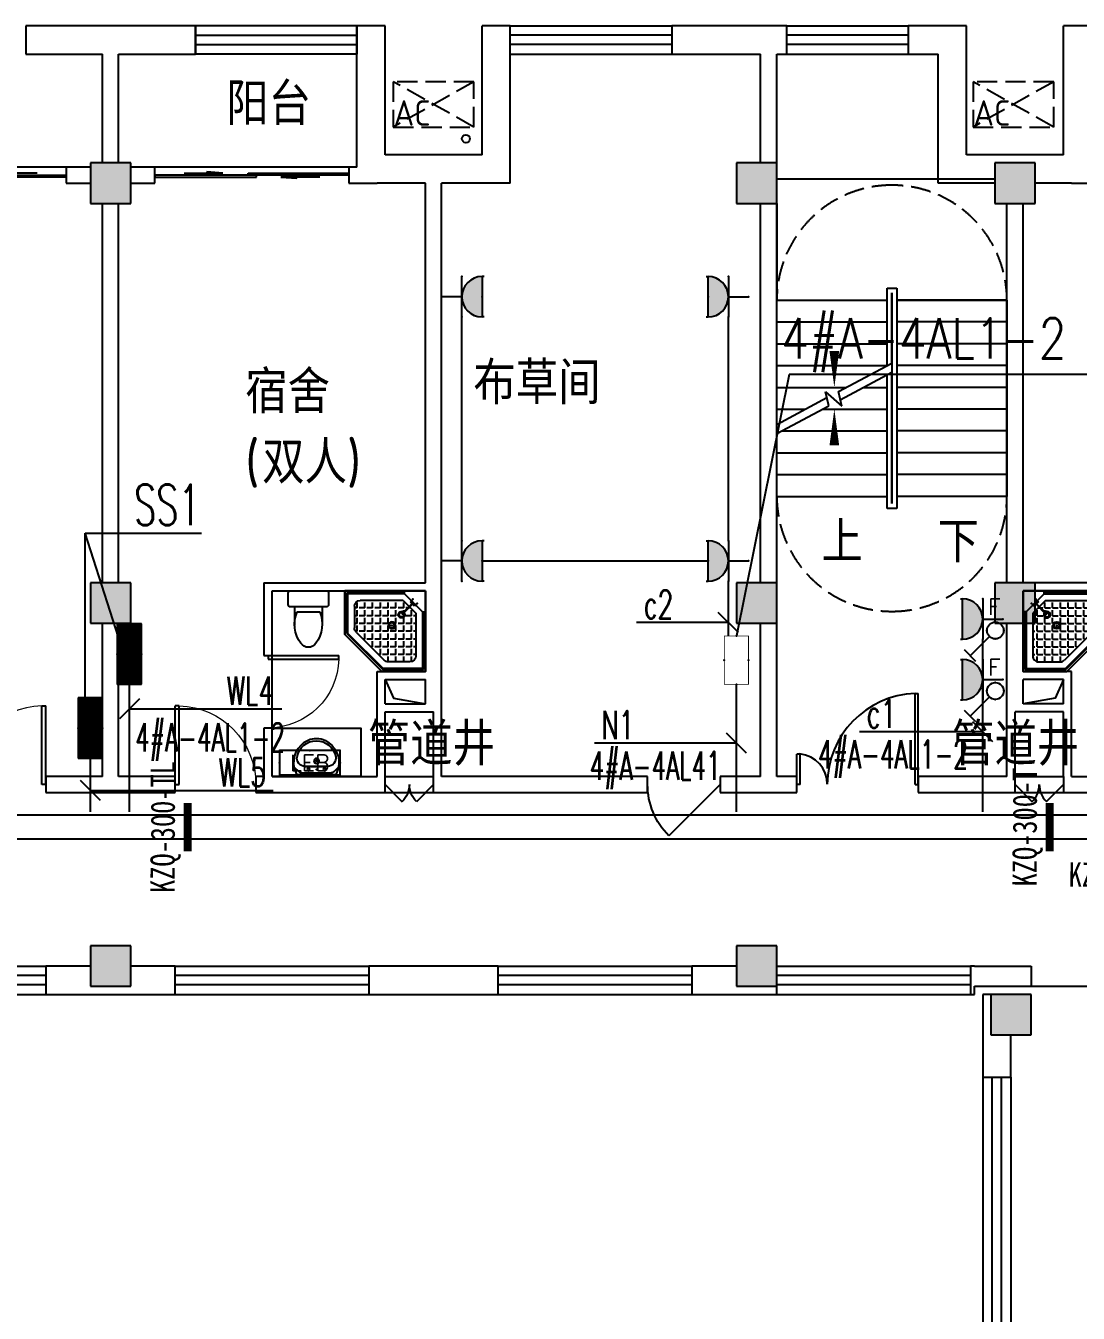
# Model space of a CAD drawing. Extents: x 1725663 to 4653551, y -550461 to 248782.
# Drawn here: x 2143000 to 2156033, y -463187 to -447237 of the extents above; entities that cross this region are included whole.
import ezdxf
from ezdxf.enums import TextEntityAlignment as Align

# ---------------------------------------------------------------- set-up
doc = ezdxf.new("R2010")
doc.units = 0
doc.header["$LTSCALE"] = 1000
doc.linetypes.add('DASH', pattern=[0.35, 0.25, -0.1])
for name, color, linetype in [('0-底图', 7, 'Continuous'), ('0000集水坑', 4, 'Continuous'), ('A-FLOR-STRS', 140, 'Continuous'), ('CABLETRAY', 4, 'Continuous'), ('CLAYER', 7, 'Continuous'), ('COLUMN', 255, 'Continuous'), ('DBZ', 7, 'Continuous'), ('DIM-照明', 3, 'Continuous'), ('DIM-箱柜', 7, 'Continuous'), ('DIM_SYMB', 3, 'Continuous'), ('DOOR_FIRE', 4, 'Continuous'), ('EQUIP-插座', 3, 'Continuous'), ('EQUIP-照明', 3, 'Continuous'), ('EQUIP-箱柜', 3, 'Continuous'), ('fur', 253, 'Continuous'), ('PUB_HATCH', 8, 'Continuous'), ('PUB_TEXT', 7, 'Continuous'), ('STAIR', 2, 'Continuous'), ('TEL_TEXT', 7, 'Continuous'), ('WALL', 2, 'Continuous'), ('WINDOW', 4, 'Continuous'), ('WIRE-照明', 6, 'Continuous'), ('抗震支吊架', 2, 'Continuous'), ('洁具', 213, 'Continuous'), ('空调外机', 211, 'Continuous')]:
    doc.layers.add(name, color=color, linetype=linetype)
doc.styles.add('_TCH_DIM', font='SIMPLEX', dxfattribs={"width": 0.8, "height": 5, "bigfont": 'HZTXT'})
doc.styles.add('_TEL_DIM', font='SIMPLEX', dxfattribs={"width": 0.8, "height": 3.5, "bigfont": 'HZTXT'})
doc.styles.add('kzcad', font='', dxfattribs={"width": 0.8})
doc.styles.get("Standard").update_dxf_attribs({"font": 'geniso.shx', "bigfont": 'hztxt.shx'})
doc.styles.get('kzcad').set_extended_font_data('SimSun')

# ---------------------------------------------------------------- blocks, each defined once
blk = doc.blocks.new('$equip_U$00000177(WIN7-PC-dian)')
at = {"const_width": 0.02}
blk.add_lwpolyline([(-0.6, 0.6), (0.6, 0.6), (0.6, 0), (-0.6, 0)], close=True, dxfattribs=at)
for p in [(0, 0.6), (-0.6, 0.3), (0, 0), (0.6, 0.3)]:
    blk.add_point(p)
at = {"color": 7, "style": '_TEL_DIM', "flags": 1}
for tag in ['A', 'REMARK']:
    blk.add_attdef(tag, text='', height=0.00002, dxfattribs=at).set_placement((0, 0), align=Align.MIDDLE_CENTER)
blk = doc.blocks.new('*X490')
at = {"color": 0}
for p, q in [((-250, 33), (-83, 200)), ((-250, 68), (-118, 200)), ((-250, 104), (-154, 200)), ((-250, 139), (-189, 200)), ((-250, 174), (-224, 200)), ((-247, 0), (-47, 200)), ((-212, 0), (-12, 200)), ((-177, 0), (23, 200)), ((-141, 0), (59, 200)), ((-106, 0), (94, 200)), ((-71, 0), (129, 200)), ((-35, 0), (165, 200)), ((0, 0), (200, 200)), ((35, 0), (235, 200)), ((71, 0), (250, 179)), ((106, 0), (250, 144)), ((141, 0), (250, 109)), ((177, 0), (250, 73)), ((212, 0), (250, 38)), ((247, 0), (250, 3))]:
    blk.add_line(p, q, dxfattribs=at)
blk = doc.blocks.new('$equip$00002943')
for p, q in [((-0.75, 0.6), (-0.75, 0)), ((0.75, 0.6), (-0.75, 0.6)), ((0.75, 0), (0.75, 0.6)), ((-0.75, 0), (0.75, 0))]:
    blk.add_line(p, q)
for points, const_width in [([(-0.75, 0.3), (0.75, 0.3)], 0.6), ([(-0.75, 0.6), (-0.75, 0), (0.75, 0), (0.75, 0.6), (-0.75, 0.6), (-0.75, 0)], 0.02)]:
    blk.add_lwpolyline(points, dxfattribs=dict(const_width=const_width))
for p in [(0, 0.6), (-0.75, 0.3), (0, 0), (0.75, 0.3)]:
    blk.add_point(p)
at = {"xscale": 0.00300000000061118, "yscale": 0.00300000000061118, "zscale": 0.00300000000061118}
blk.add_blockref('*X490', (0, 0), dxfattribs=at)
at = {"color": 7, "style": '_TEL_DIM', "flags": 1}
for tag in ['A', 'REMARK']:
    blk.add_attdef(tag, text='', height=0.00002, dxfattribs=at).set_placement((0, 0), align=Align.MIDDLE_CENTER)
blk = doc.blocks.new('$equip$00001764')
for p, q in [((-0.5, 1.05), (-0.5, 1)), ((-0.5, 1), (0.5, 1)), ((0.5, 1.05), (0.5, 1)), ((0.5, 0.5), (-0.5, 0.5)), ((0, 0.5), (0, 0))]:
    blk.add_line(p, q)
blk.add_arc((0, 1), 0.5, 180, 0)
for p in [(-0.5, 0.5), (0.5, 0.5), (0, 0)]:
    blk.add_point(p)
for points in [[(0.433, 0.75), (-0.433, 0.75), (0.5, 1), (-0.5, 1)], [(0.25, 0.567), (-0.25, 0.567), (0.433, 0.75), (-0.433, 0.75)], [(0, 0.5), (0, 0.5), (0.25, 0.567), (-0.25, 0.567)]]:
    blk.add_solid(points)
at = {"color": 7, "style": '_TEL_DIM'}
blk.add_attdef('$TEXT$', text='', height=0.4, dxfattribs=at).set_placement((0.303, 0.211), align=Align.MIDDLE_CENTER)
at = {"color": 7, "style": '_TEL_DIM', "flags": 1}
blk.add_attdef('A', text='', height=0.00002, dxfattribs=at).set_placement((0, 0), align=Align.MIDDLE_CENTER)
blk = doc.blocks.new('$equip$00002327')
for p, q in [((0.484, 0.975), (0.766, 0.692)), ((0.147, 0.356), (0.625, 0.833))]:
    blk.add_line(p, q)
blk.add_circle((0, 0.208), 0.208)
for p in [(0, 0.417), (-0.208, 0.208), (0, 0), (0.208, 0.208)]:
    blk.add_point(p)
at = {"color": 7, "flags": 1}
blk.add_attdef('A', text='', height=0.00002, dxfattribs=at).set_placement((0, 0), align=Align.MIDDLE_CENTER)
blk = doc.blocks.new('$equip$00001237')
for p, q in [((-0.5, 1.05), (-0.5, 1)), ((-0.5, 1), (0.5, 1)), ((0.5, 1.05), (0.5, 1)), ((0.5, 0.5), (-0.5, 0.5)), ((0, 0.5), (0, 0))]:
    blk.add_line(p, q)
blk.add_arc((0, 1), 0.5, 180, 0)
for p in [(0, 1), (-0.5, 0.5), (0.5, 0.5), (0, 0)]:
    blk.add_point(p)
for points in [[(0.433, 0.75), (-0.433, 0.75), (0.5, 1), (-0.5, 1)], [(0.25, 0.567), (-0.25, 0.567), (0.433, 0.75), (-0.433, 0.75)], [(0, 0.5), (0, 0.5), (0.25, 0.567), (-0.25, 0.567)]]:
    blk.add_solid(points)
at = {"flags": 9}
blk.add_attdef('A', (0, 0), '', height=0.00002, dxfattribs=at)
blk = doc.blocks.new('$equip$00002908')
for p, q in [((0.75, 0.6), (-0.75, 0.6)), ((-0.75, 0.6), (-0.75, 0)), ((0.75, 0), (0.75, 0.6)), ((-0.75, 0), (0.75, 0))]:
    blk.add_line(p, q)
at = {"const_width": 0.04}
blk.add_lwpolyline([(-0.75, 0.6), (-0.75, 0), (0.75, 0), (0.75, 0.6), (-0.75, 0.6), (-0.75, 0)], dxfattribs=at)
for p in [(0, 0.6), (-0.75, 0.3), (0, 0), (0.75, 0.3)]:
    blk.add_point(p)
at = {"color": 7, "style": '_TEL_DIM'}
blk.add_attdef('$TEXT$', text='', height=0.4, dxfattribs=at).set_placement((0, 0.3), align=Align.MIDDLE_CENTER)
at = {"color": 7, "style": '_TEL_DIM', "flags": 1}
for tag in ['A', 'REMARK']:
    blk.add_attdef(tag, text='', height=0.00002, dxfattribs=at).set_placement((0, 0), align=Align.MIDDLE_CENTER)
blk = doc.blocks.new('2t21gqw')
at = {"layer": '0000集水坑'}
blk.add_circle((87900, 400), 50, dxfattribs=at)
blk = doc.blocks.new('1F平面-CAD导入_dwg_Drawing4_t3_dwg_$plan$00001613-474159-1F-927810-1F')
at = {"layer": '洁具'}
for p, q in [((-200, 170), (-430, 170)), ((-30, 250), (-170, 250)), ((-260, -140), (-260, 140)), ((-200, -170), (-200, -220)), ((-170, -250), (-30, -250))]:
    blk.add_line(p, q, dxfattribs=at)
for points in [[(-200, 220), (-200, 170), (-200, -170), (-430, -170)], [(0, -220), (0, 220)]]:
    blk.add_lwpolyline(points, dxfattribs=at)
for centre, radius, start, end in [((-413, -227), 398, 67.4505, 126.6381), ((-170, 220), 30, 90, 180), ((-30, 220), 30, 0, 90), ((-590, 0), 110, 123.4509, 236.5491), ((-413, 227), 398, 233.3619, 292.5495), ((-170, -220), 30, 180, 270), ((-30, -220), 30, 270, 0)]:
    blk.add_arc(centre, radius, start, end, dxfattribs=at)
blk = doc.blocks.new('$lvtry$00000169')
at = {"color": 0}
for p, q in [((259, -36), (259, 0)), ((259, -36), (36, -259)), ((276, -120), (120, -276)), ((144, -151), (291, -298)), ((151, -144), (298, -291)), ((259, -24), (976, -24)), ((259, -36), (964, -36)), ((270, -213), (270, -143)), ((276, -120), (808, -120)), ((366, -213), (366, -143)), ((462, -213), (462, -143)), ((558, -213), (558, -143)), ((655, -213), (655, -143)), ((751, -213), (751, -143)), ((847, -213), (847, -143)), ((964, -36), (976, -24)), ((964, -36), (964, -525)), ((976, -24), (976, -530)), ((36, -259), (0, -259)), ((24, -259), (24, -976)), ((36, -259), (36, -964)), ((120, -276), (120, -808)), ((120, -309), (147, -309)), ((173, -309), (173, -239)), ((173, -309), (243, -309)), ((183, -213), (205, -213)), ((220, -213), (243, -213)), ((270, -213), (340, -213)), ((270, -263), (270, -239)), ((334, -309), (340, -309)), ((366, -213), (436, -213)), ((366, -309), (366, -239)), ((366, -309), (436, -309)), ((462, -213), (532, -213)), ((462, -309), (462, -239)), ((462, -309), (532, -309)), ((558, -213), (628, -213)), ((558, -309), (558, -239)), ((558, -309), (628, -309)), ((655, -213), (725, -213)), ((655, -309), (655, -239)), ((655, -309), (725, -309)), ((751, -213), (821, -213)), ((751, -309), (751, -239)), ((751, -309), (821, -309)), ((847, -213), (880, -213)), ((847, -309), (847, -239)), ((847, -309), (880, -309)), ((880, -192), (880, -460)), ((120, -405), (147, -405)), ((173, -405), (173, -335)), ((173, -405), (243, -405)), ((173, -501), (173, -431)), ((270, -405), (270, -335)), ((270, -405), (340, -405)), ((270, -501), (270, -431)), ((366, -405), (366, -335)), ((366, -405), (379, -405)), ((366, -501), (366, -431)), ((462, -405), (462, -335)), ((462, -405), (532, -405)), ((462, -501), (462, -431)), ((558, -405), (558, -335)), ((558, -405), (628, -405)), ((558, -501), (558, -431)), ((655, -405), (655, -335)), ((655, -405), (725, -405)), ((655, -501), (655, -431)), ((751, -405), (751, -335)), ((751, -405), (821, -405)), ((751, -501), (751, -431)), ((847, -405), (847, -335)), ((847, -405), (880, -405)), ((847, -501), (847, -431)), ((120, -501), (147, -501)), ((120, -598), (147, -598)), ((173, -501), (243, -501)), ((173, -598), (173, -528)), ((173, -598), (243, -598)), ((173, -694), (173, -624)), ((270, -501), (340, -501)), ((270, -598), (270, -528)), ((270, -598), (340, -598)), ((270, -694), (270, -624)), ((366, -501), (436, -501)), ((366, -598), (366, -528)), ((366, -598), (436, -598)), ((366, -694), (366, -624)), ((462, -501), (532, -501)), ((462, -598), (462, -528)), ((462, -598), (532, -598)), ((462, -694), (462, -624)), ((859, -511), (511, -859)), ((964, -525), (525, -964)), ((976, -530), (530, -976)), ((558, -501), (628, -501)), ((558, -598), (558, -528)), ((558, -598), (628, -598)), ((558, -694), (558, -624)), ((655, -501), (725, -501)), ((655, -598), (655, -528)), ((655, -598), (725, -598)), ((655, -694), (655, -624)), ((751, -501), (821, -501)), ((751, -598), (751, -528)), ((751, -598), (773, -598)), ((847, -501), (867, -501)), ((964, -525), (976, -530)), ((120, -694), (147, -694)), ((120, -790), (147, -790)), ((173, -694), (243, -694)), ((173, -790), (173, -720)), ((173, -790), (243, -790)), ((270, -694), (340, -694)), ((270, -790), (270, -720)), ((270, -790), (340, -790)), ((366, -694), (436, -694)), ((366, -790), (366, -720)), ((366, -790), (436, -790)), ((462, -694), (532, -694)), ((462, -790), (462, -720)), ((462, -790), (532, -790)), ((558, -694), (628, -694)), ((558, -790), (558, -720)), ((558, -790), (580, -790)), ((655, -694), (676, -694)), ((173, -878), (173, -816)), ((192, -880), (460, -880)), ((270, -880), (270, -816)), ((366, -880), (366, -816)), ((462, -880), (462, -816)), ((36, -964), (24, -976)), ((24, -976), (530, -976)), ((36, -964), (525, -964)), ((525, -964), (530, -976))]:
    blk.add_line(p, q, dxfattribs=at)
blk.add_lwpolyline([(0, 0), (0, -1000), (540, -1000), (1000, -540), (1000, 0)], close=True)
for points in [[(0, 0), (0, -1000)], [(0, 0), (1000, 0)], [(1000, 0), (1000, -540)], [(190, -136), (178, -148), (162, -132), (174, -121)], [(136, -190), (148, -178), (132, -162), (121, -174)], [(1000, -540), (540, -1000)], [(0, -1000), (540, -1000)]]:
    blk.add_lwpolyline(points, close=True, dxfattribs=at)
for radius in [43.8, 31.1]:
    blk.add_circle((416, -428), radius, dxfattribs=at)
for centre, radius, start, end in [((808, -192), 72, 0, 90), ((296, -296), 40.6, 142.583, 128.4197), ((296, -296), 28.6, 145.828, 125.6599), ((808, -460), 72, 315, 0), ((192, -808), 72, 180, 270), ((460, -808), 72, 270, 315)]:
    blk.add_arc(centre, radius, start, end, dxfattribs=at)
for p in [(103, -156, 0), (156, -102, 0), (416, -428, 0)]:
    blk.add_point(p, dxfattribs=at)
blk = doc.blocks.new('$lvtry$00000178')
at = {"color": 0}
for p, q in [((-238, 0), (238, 0)), ((-214, -36), (-272, -91)), ((-180, -23), (180, -23)), ((-142, -105), (140, -105)), ((140, -105), (-142, -105)), ((216, -37), (268, -91))]:
    blk.add_line(p, q, dxfattribs=at)
blk.add_lwpolyline([(-104, -430, 0.224698), (110, -425, 0.348046), (269, -79), (239, 0), (-241, 0), (-271, -79, 0.356844)], format="xyb", close=True, dxfattribs=at)
for centre, radius in [((-100, -65), 16.3), ((1, -172), 31.6), ((100, -65), 16.3)]:
    blk.add_circle(centre, radius, dxfattribs=at)
at = {"color": 0, "lineweight": 13}
blk.add_circle((1, -172), 23, dxfattribs=at)
at = {"color": 0}
for centre, radius, start, end in [((-142, -205), 100, 90, 190.5602), ((-180, -73), 50, 90, 133.181), ((140, -205), 100, 349.4398, 90), ((180, -73), 50, 44.5607, 90), ((-1, -179), 243, 190.5602, 349.4398)]:
    blk.add_arc(centre, radius, start, end, dxfattribs=at)
for p in [(0, -65), (1, -172)]:
    blk.add_point(p, dxfattribs=at)
blk = doc.blocks.new('A$C70365C93')
at = {"layer": '洁具'}
blk.add_lwpolyline([(-1900, 2300), (-1900, 1700), (-800, 1700), (-800, 2300)], close=True, dxfattribs=at)
blk.add_blockref('$lvtry$00000178', (-1350, 2280), dxfattribs=at)
at = {"layer": '洁具', "rotation": 180}
blk.add_blockref('$lvtry$00000169', (0, 0), dxfattribs=at)
at = {"layer": '洁具', "extrusion": (0, 0, -1), "xscale": -1, "zscale": -1, "rotation": 90}
blk.add_blockref('1F平面-CAD导入_dwg_Drawing4_t3_dwg_$plan$00001613-474159-1F-927810-1F', (1450, 0), dxfattribs=at)
blk = doc.blocks.new('A$Cf5a72a1b')
at = {"layer": '空调外机', "linetype": 'DASH'}
for p, q in [((1000, 563), (0, 0)), ((1000, 0), (0, 563))]:
    blk.add_line(p, q, dxfattribs=at)
blk.add_lwpolyline([(1000, 563), (0, 563), (0, 0), (1000, 0)], close=True, dxfattribs=at)
at = {"layer": 'PUB_TEXT'}
blk.add_text('AC', height=315, dxfattribs=at).set_placement((5, 18))
blk = doc.blocks.new('$WINLIB2D$00000001')
at = {"color": 0}
for points in [[(-0.5, 0.5), (-0.5, -0.5)], [(-0.5, 0.5), (0.5, 0.5)], [(0.5, -0.5), (0.5, 0.5)], [(0.5, 0.1667), (-0.5, 0.1667)], [(0.5, -0.1667), (-0.5, -0.1667)], [(-0.5, -0.5), (0.5, -0.5)]]:
    blk.add_lwpolyline(points, dxfattribs=at)
blk = doc.blocks.new('$DorLib2D$00000131')
at = {"color": 0, "linetype": 'Continuous'}
for p, q in [((0.15, 0.125), (0.2319, 0.1973)), ((0.2319, 0.1973), (0.2319, 0.125)), ((-0.5, 0.125), (-0.5, 0)), ((0.0192, 0.125), (-0.5, 0.125)), ((0.0192, 0), (0.0192, 0.125)), ((0.35, 0.125), (0.15, 0.125)), ((-0.5, 0), (0.0192, 0)), ((-0.024, 0), (0.5, 0)), ((-0.024, -0.125), (-0.024, 0)), ((0.5, 0), (0.5, -0.125)), ((-0.35, -0.125), (-0.15, -0.125)), ((-0.2319, -0.1973), (-0.2319, -0.125)), ((-0.15, -0.125), (-0.2319, -0.1973)), ((0.5, -0.125), (-0.024, -0.125))]:
    blk.add_line(p, q, dxfattribs=at)
blk = doc.blocks.new('$DorLib2D$00000225')
at = {"color": 0}
for p, q in [((0.475, -0.001), (0.475, 0.752)), ((0.475, 0.752), (0.5, 0.752)), ((0.5, -0.001), (0.5, 0.752)), ((-0.5, 0), (-0.5, 0.252)), ((-0.475, 0.252), (-0.5, 0.252)), ((-0.475, 0), (-0.475, 0.252)), ((-0.475, 0), (-0.5, 0)), ((0.475, -0.001), (0.5, -0.001))]:
    blk.add_line(p, q, dxfattribs=at)
for centre, radius, start, end in [((0.505, -0.002), 0.755, 92.2493, 179.7238), ((-0.501, 0.003), 0.251, 359.7899, 84.0974)]:
    blk.add_arc(centre, radius, start, end, dxfattribs=at)
blk = doc.blocks.new('$DorLib2D$00000116')
at = {"color": 0}
for p, q in [((-0.5, 0), (-0.146, 0.354)), ((0.5, 0), (0.146, 0.354))]:
    blk.add_line(p, q, dxfattribs=at)
for centre, start, end in [((-0.5, 0), 0, 45), ((0.5, 0), 135, 180)]:
    blk.add_arc(centre, 0.5, start, end, dxfattribs=at)
blk = doc.blocks.new('$DorLib2D$00000114')
at = {"color": 0}
blk.add_line((0.5, 0), (-0.207, 0.707), dxfattribs=at)
blk.add_arc((0.5, 0), 1, 135, 180, dxfattribs=at)
blk = doc.blocks.new('$TCHSYS$WIN2D')
for p, q in [((-0.5, 0.5), (0.5, 0.5)), ((-0.5, 0.5), (-0.5, -0.5)), ((0.5, 0.5), (0.5, -0.5)), ((0.5, 0.1667), (-0.5, 0.1667)), ((0.5, -0.1667), (-0.5, -0.1667)), ((-0.5, -0.5), (0.5, -0.5))]:
    blk.add_line(p, q)
blk = doc.blocks.new('$DorLib2D$00000001')
for p, q in [((0.45, 0.975), (0.5, 0.975)), ((0.45, 0), (0.45, 0.975)), ((0.5, 0), (0.5, 0.975)), ((0.5, 0), (0.45, 0))]:
    blk.add_line(p, q)
at = {"lineweight": 13}
blk.add_arc((0.475, 0), 0.975, 91.4693, 180, dxfattribs=at)
blk = doc.blocks.new('gkhkjk')
at = {"layer": 'PUB_HATCH'}
for points in [[(1581057, -367803.8), (1580557, -367803.8), (1580557, -368303.8), (1581057, -368303.8)], [(1589057, -367803.8), (1588557, -367803.8), (1588557, -368303.8), (1589057, -368303.8)], [(1592257, -367803.8), (1591757, -367803.8), (1591757, -368303.8), (1592257, -368303.8)], [(1581057, -373003.8), (1580557, -373003.8), (1580557, -373503.8), (1581057, -373503.8)], [(1589057, -373003.8), (1588557, -373003.8), (1588557, -373503.8), (1589057, -373503.8)], [(1592257, -373003.8), (1591757, -373003.8), (1591757, -373503.8), (1592257, -373503.8)], [(1581057, -377503.8), (1580557, -377503.8), (1580557, -378003.8), (1581057, -378003.8)], [(1589057, -377503.8), (1588557, -377503.8), (1588557, -378003.8), (1589057, -378003.8)], [(1592207, -378103.8), (1591707, -378103.8), (1591707, -378603.8), (1592207, -378603.8)]]:
    blk.add_hatch(color=256, dxfattribs=at).paths.add_polyline_path(points)
for points in [[(1584207, -374203.8), (1584310.6, -374434.1), (1584707, -374503.8)], [(1592607, -374203.8), (1592503.4, -374434.1), (1592107, -374503.8)]]:
    blk.add_lwpolyline(points)
at = {"layer": 'A-FLOR-STRS'}
for p, q in [((1591757, -368003.8), (1589057, -368003.8)), ((1589057, -368303.8), (1589057, -369503.8)), ((1591907, -369503.8), (1591907, -368303.8)), ((1590422, -370314.4), (1590422, -369353.8)), ((1590422, -369353.8), (1590542, -369353.8)), ((1590542, -369353.8), (1590542, -372083.8)), ((1589057, -371041.9), (1589057, -369503.8)), ((1589057, -369503.8), (1590422, -369503.8)), ((1589057, -369503.8), (1590422, -369503.8)), ((1590482, -370282.5), (1590482, -369413.8)), ((1590482, -369413.8), (1590482, -369413.8)), ((1590482, -369413.8), (1590482, -370282.5)), ((1590482, -370282.5), (1590482, -369503.8)), ((1590482, -369503.8), (1590482, -371933.8)), ((1591907, -369503.8), (1590542, -369503.8)), ((1590542, -369503.8), (1591907, -369503.8)), ((1591907, -369503.8), (1591907, -371933.8)), ((1589057, -369773.8), (1590422, -369773.8)), ((1591907, -369773.8), (1590542, -369773.8)), ((1589057, -370043.8), (1590422, -370043.8)), ((1591907, -370043.8), (1590542, -370043.8)), ((1589057, -370313.8), (1590422, -370313.8)), ((1589819.5, -370635.5), (1590482, -370282.5)), ((1591907, -370313.8), (1590542, -370313.8)), ((1589842.9, -370736.4), (1590482, -370395.8)), ((1590422, -372083.8), (1590422, -370427.7)), ((1590482, -371933.8), (1590482, -370395.8)), ((1590482, -372023.8), (1590482, -370395.8)), ((1590482, -370395.8), (1590482, -372023.8)), ((1589057, -370583.8), (1589916.5, -370583.8)), ((1589701.9, -370811.5), (1589661.6, -370637.7)), ((1589661.6, -370637.7), (1589861.7, -370817.5)), ((1589861.7, -370817.5), (1589819.5, -370635.5)), ((1590129.1, -370583.8), (1590422, -370583.8)), ((1591907, -370583.8), (1590542, -370583.8)), ((1589057, -371041.9), (1589678.5, -370710.7)), ((1589057, -371155.2), (1589701.9, -370811.5)), ((1589057, -370853.8), (1589409.9, -370853.8)), ((1589622.5, -370853.8), (1590422, -370853.8)), ((1591907, -370853.8), (1590542, -370853.8)), ((1589057, -371933.8), (1589057, -371155.2)), ((1589115.9, -371123.8), (1590422, -371123.8)), ((1591907, -371123.8), (1590542, -371123.8)), ((1589057, -371393.8), (1590422, -371393.8)), ((1591907, -371393.8), (1590542, -371393.8)), ((1589057, -371663.8), (1590422, -371663.8)), ((1591907, -371663.8), (1590542, -371663.8)), ((1589057, -371933.8), (1590422, -371933.8)), ((1590482, -371933.8), (1590482, -371933.8)), ((1591907, -371933.8), (1590542, -371933.8)), ((1590542, -372083.8), (1590422, -372083.8)), ((1590482, -372023.8), (1590482, -372023.8))]:
    blk.add_line(p, q, dxfattribs=at)
at = {"layer": 'COLUMN'}
for p, q in [((1581057, -367803.8), (1580557, -367803.8)), ((1580557, -367803.8), (1580557, -368303.8)), ((1581057, -368303.8), (1581057, -367803.8)), ((1589057, -367803.8), (1588557, -367803.8)), ((1588557, -367803.8), (1588557, -368303.8)), ((1589057, -368303.8), (1589057, -367803.8)), ((1592257, -367803.8), (1591757, -367803.8)), ((1591757, -367803.8), (1591757, -368303.8)), ((1592257, -368303.8), (1592257, -367803.8)), ((1580557, -368303.8), (1581057, -368303.8)), ((1588557, -368303.8), (1589057, -368303.8)), ((1591757, -368303.8), (1592257, -368303.8)), ((1581057, -373003.8), (1580557, -373003.8)), ((1580557, -373003.8), (1580557, -373503.8)), ((1581057, -373503.8), (1581057, -373003.8)), ((1589057, -373003.8), (1588557, -373003.8)), ((1588557, -373003.8), (1588557, -373503.8)), ((1589057, -373503.8), (1589057, -373003.8)), ((1592257, -373003.8), (1591757, -373003.8)), ((1591757, -373003.8), (1591757, -373503.8)), ((1592257, -373503.8), (1592257, -373003.8)), ((1580557, -373503.8), (1581057, -373503.8)), ((1588557, -373503.8), (1589057, -373503.8)), ((1591757, -373503.8), (1592257, -373503.8)), ((1581057, -377503.8), (1580557, -377503.8)), ((1580557, -377503.8), (1580557, -378003.8)), ((1581057, -378003.8), (1581057, -377503.8)), ((1589057, -377503.8), (1588557, -377503.8)), ((1588557, -377503.8), (1588557, -378003.8)), ((1589057, -378003.8), (1589057, -377503.8)), ((1580557, -378003.8), (1581057, -378003.8)), ((1588557, -378003.8), (1589057, -378003.8)), ((1592207, -378103.8), (1591707, -378103.8)), ((1591707, -378103.8), (1591707, -378603.8)), ((1592207, -378603.8), (1592207, -378103.8)), ((1591707, -378603.8), (1592207, -378603.8))]:
    blk.add_line(p, q, dxfattribs=at)
at = {"layer": 'DIM_SYMB'}
for points in [[(1591194.5, -372068.8, 0, 0, 0), (1591194.5, -368753.8, 0, 0, 0), (1589769.5, -368753.8, 0, 0, 0), (1589769.5, -370583.8, 0, 120, 0), (1589769.5, -370133.8, 0, 0, 0)], [(1589769.5, -372068.8, 0, 0, 0), (1589769.5, -370853.8, 0, 120, 0), (1589769.5, -371303.8, 0, 0, 0)]]:
    blk.add_lwpolyline(points, format="xyseb", dxfattribs=at)
at = {"layer": 'DOOR_FIRE'}
for p, q in [((1584207, -375403.8), (1584807, -375403.8)), ((1592007, -375403.8), (1592607, -375403.8)), ((1584207, -375603.8), (1584807, -375603.8)), ((1592007, -375603.8), (1592607, -375603.8))]:
    blk.add_line(p, q, dxfattribs=at)
at = {"layer": 'fur'}
blk.add_line((1592207, -378003.8), (1603607, -378003.8), dxfattribs=at)
at = {"layer": 'STAIR', "color": 9, "linetype": 'DASH'}
for p, q in [((1590482, -368078.8), (1590482, -368078.8)), ((1590482, -373358.8), (1590482, -373358.8))]:
    blk.add_line(p, q, dxfattribs=at)
for points in [[(1589057, -369503.8, -0.4142136), (1590482, -368078.8)], [(1591907, -369503.8, 0.4142136), (1590482, -368078.8)], [(1589057, -371933.8, 0.4142136), (1590482, -373358.8)], [(1591907, -371933.8, -0.4142136), (1590482, -373358.8)]]:
    blk.add_lwpolyline(points, format="xyb", dxfattribs=at)
at = {"layer": 'WALL'}
for p, q in [((1580807, -366103.8), (1579757, -366103.8)), ((1579757, -366103.8), (1579757, -366453.8)), ((1581857, -366103.8), (1580807, -366103.8)), ((1581857, -366453.8), (1581857, -366103.8)), ((1584207, -366103.8), (1583857, -366103.8)), ((1583857, -366103.8), (1583857, -366453.8)), ((1584207, -367703.8), (1584207, -366103.8)), ((1585757, -366103.8), (1585407, -366103.8)), ((1585407, -367703.8), (1585407, -366103.8)), ((1585757, -366453.8), (1585757, -366103.8)), ((1588957, -366103.8), (1587757, -366103.8)), ((1587757, -366103.8), (1587757, -366453.8)), ((1589181.9, -366103.8), (1588957, -366103.8)), ((1589181.9, -366453.8), (1589181.9, -366103.8)), ((1591407, -366103.8), (1590682, -366103.8)), ((1590682, -366103.8), (1590682, -366453.8)), ((1591407, -367703.8), (1591407, -366103.8)), ((1592957, -366103.8), (1592607, -366103.8)), ((1592607, -367703.8), (1592607, -366103.8)), ((1579757, -366453.8), (1580707, -366453.8)), ((1580707, -367803.8), (1580707, -366453.8)), ((1580907, -366453.8), (1581857, -366453.8)), ((1580907, -367803.8), (1580907, -366453.8)), ((1583857, -367853.8), (1583857, -366453.8)), ((1585757, -368053.8), (1585757, -366453.8)), ((1587757, -366453.8), (1588857, -366453.8)), ((1588857, -367803.8), (1588857, -366453.8)), ((1589057, -367803.8), (1589057, -366453.8)), ((1589057, -366453.8), (1589181.9, -366453.8)), ((1590682, -366453.8), (1591057, -366453.8)), ((1591057, -368053.8), (1591057, -366453.8)), ((1584807, -367703.8), (1584207, -367703.8)), ((1585407, -367703.8), (1584807, -367703.8)), ((1592007, -367703.8), (1591407, -367703.8)), ((1592607, -367703.8), (1592007, -367703.8)), ((1580557, -367853.8), (1580257, -367853.8)), ((1580257, -367853.8), (1580257, -368053.8)), ((1581357, -367853.8), (1581057, -367853.8)), ((1581357, -368053.8), (1581357, -367853.8)), ((1583857, -367853.8), (1583757, -367853.8)), ((1583757, -367853.8), (1583757, -368053.8)), ((1580257, -368053.8), (1580557, -368053.8)), ((1581057, -368053.8), (1581357, -368053.8)), ((1583757, -368053.8), (1584107, -368053.8)), ((1584707, -368053.8), (1584107, -368053.8)), ((1584707, -373003.8), (1584707, -368053.8)), ((1585757, -368053.8), (1584907, -368053.8)), ((1584907, -373003.8), (1584907, -368053.8)), ((1591757, -368053.8), (1591057, -368053.8)), ((1592707, -368053.8), (1592257, -368053.8)), ((1592707, -368053.8), (1593057, -368053.8)), ((1580707, -373003.8), (1580707, -368303.8)), ((1580907, -373003.8), (1580907, -368303.8)), ((1588857, -373003.8), (1588857, -368303.8)), ((1589057, -373003.8), (1589057, -368303.8)), ((1591907, -373003.8), (1591907, -368303.8)), ((1592107, -373003.8), (1592107, -368303.8)), ((1582707, -373003.8), (1584707, -373003.8)), ((1582707, -373003.8), (1582707, -373903.8)), ((1584907, -374203.8), (1584907, -373003.8)), ((1594107, -373003.8), (1592257, -373003.8)), ((1582807, -373103.8), (1584707, -373103.8)), ((1582807, -373903.8), (1582807, -373103.8)), ((1584707, -374103.8), (1584707, -373103.8)), ((1594007, -373103.8), (1592257, -373103.8)), ((1580707, -375403.8), (1580707, -373503.8)), ((1580907, -375403.8), (1580907, -373503.8)), ((1588857, -375403.8), (1588857, -373503.8)), ((1589057, -375403.8), (1589057, -373503.8)), ((1591907, -374203.8), (1591907, -373503.8)), ((1592107, -374103.8), (1592107, -373503.8)), ((1582707, -373903.8), (1582807, -373903.8)), ((1584107, -374103.8), (1584707, -374103.8)), ((1584107, -374603.8), (1584107, -374103.8)), ((1592707, -374103.8), (1592107, -374103.8)), ((1592707, -374603.8), (1592707, -374103.8)), ((1584207, -374203.8), (1584707, -374203.8)), ((1584207, -374503.8), (1584207, -374203.8)), ((1584707, -374503.8), (1584707, -374203.8)), ((1584907, -374603.8), (1584907, -374203.8)), ((1591907, -374603.8), (1591907, -374203.8)), ((1592107, -374503.8), (1592107, -374203.8)), ((1592607, -374203.8), (1592107, -374203.8)), ((1592607, -374503.8), (1592607, -374203.8)), ((1584207, -374503.8), (1584707, -374503.8)), ((1592607, -374503.8), (1592107, -374503.8)), ((1584107, -375403.8), (1584107, -374603.8)), ((1584207, -374603.8), (1584807, -374603.8)), ((1584207, -375403.8), (1584207, -374603.8)), ((1584807, -375403.8), (1584807, -374603.8)), ((1584907, -375403.8), (1584907, -374603.8)), ((1591907, -375403.8), (1591907, -374603.8)), ((1592007, -375403.8), (1592007, -374603.8)), ((1592607, -374603.8), (1592007, -374603.8)), ((1592607, -375403.8), (1592607, -374603.8)), ((1592707, -375403.8), (1592707, -374603.8)), ((1582807, -374803.8), (1582707, -374803.8)), ((1582707, -374803.8), (1582707, -375403.8)), ((1582807, -375403.8), (1582807, -374803.8)), ((1580707, -375403.8), (1580007, -375403.8)), ((1580007, -375403.8), (1580007, -375603.8)), ((1581607, -375403.8), (1580907, -375403.8)), ((1581607, -375603.8), (1581607, -375403.8)), ((1582707, -375403.8), (1582607, -375403.8)), ((1582607, -375403.8), (1582607, -375603.8)), ((1582807, -375403.8), (1584107, -375403.8)), ((1584207, -375603.8), (1584207, -375403.8)), ((1584807, -375603.8), (1584807, -375403.8)), ((1587457, -375403.8), (1584907, -375403.8)), ((1587457, -375603.8), (1587457, -375403.8)), ((1588857, -375403.8), (1588357, -375403.8)), ((1588357, -375403.8), (1588357, -375603.8)), ((1589307, -375403.8), (1589057, -375403.8)), ((1589307, -375603.8), (1589307, -375403.8)), ((1591907, -375403.8), (1590807, -375403.8)), ((1590807, -375403.8), (1590807, -375603.8)), ((1592007, -375603.8), (1592007, -375403.8)), ((1592607, -375403.8), (1592607, -375603.8)), ((1592707, -375403.8), (1594007, -375403.8)), ((1580007, -375603.8), (1580807, -375603.8)), ((1580807, -375603.8), (1581607, -375603.8)), ((1582607, -375603.8), (1582707, -375603.8)), ((1582707, -375603.8), (1584107, -375603.8)), ((1584107, -375603.8), (1584207, -375603.8)), ((1584807, -375603.8), (1587457, -375603.8)), ((1588357, -375603.8), (1588957, -375603.8)), ((1588957, -375603.8), (1589307, -375603.8)), ((1590807, -375603.8), (1592007, -375603.8)), ((1592607, -375603.8), (1592707, -375603.8)), ((1592707, -375603.8), (1594107, -375603.8)), ((1580557, -377753.8), (1580007, -377753.8)), ((1580007, -377753.8), (1580007, -378103.8)), ((1581607, -377753.8), (1581057, -377753.8)), ((1581607, -378103.8), (1581607, -377753.8)), ((1585607, -377753.8), (1584007, -377753.8)), ((1584007, -377753.8), (1584007, -378103.8)), ((1585607, -378103.8), (1585607, -377753.8)), ((1588557, -377753.8), (1588007, -377753.8)), ((1588007, -377753.8), (1588007, -378103.8)), ((1591507, -377753.8), (1591457, -377753.8)), ((1591457, -377753.8), (1591457, -378103.8)), ((1591507, -377753.8), (1592207, -377753.8)), ((1592207, -377753.8), (1592207, -378003.8)), ((1589057, -378103.8), (1589057, -378003.8)), ((1591507, -378103.8), (1591507, -378003.8)), ((1591507, -378003.8), (1592207, -378003.8)), ((1580007, -378103.8), (1580807, -378103.8)), ((1580807, -378103.8), (1581607, -378103.8)), ((1584007, -378103.8), (1585607, -378103.8)), ((1588007, -378103.8), (1588807, -378103.8)), ((1588807, -378103.8), (1589057, -378103.8)), ((1591457, -378103.8), (1591507, -378103.8)), ((1591607, -378103.8), (1591607, -379128.8)), ((1591707, -378103.8), (1591607, -378103.8)), ((1591957, -379128.8), (1591957, -378603.8)), ((1591607, -379128.8), (1591957, -379128.8))]:
    blk.add_line(p, q, dxfattribs=at)
at = {"layer": 'WINDOW'}
for p, q in [((1580257, -367853.8), (1577857, -367853.8)), ((1583757, -367853.8), (1581357, -367853.8)), ((1582807, -374803.8), (1582807, -373903.8))]:
    blk.add_line(p, q, dxfattribs=at)
for name, p in [('A$Cf5a72a1b', (1584307.5, -367360)), ('A$Cf5a72a1b', (1591487, -367360)), ('2t21gqw', (1497307, -367903.8))]:
    blk.add_blockref(name, p)
at = {"xscale": -1, "rotation": 180}
blk.add_blockref('A$C70365C93', (1584707, -373103.8), dxfattribs=at)
at = {"rotation": 180}
blk.add_blockref('A$C70365C93', (1592107, -373103.8), dxfattribs=at)
at = {"layer": 'DOOR_FIRE', "zscale": 200}
for name, p, xscale, yscale in [('$DorLib2D$00000225', (1590057, -375503.8), 1500, 1500), ('$DorLib2D$00000116', (1584507, -375503.8), 600, -600), ('$DorLib2D$00000114', (1587907, -375503.8), 900, -900), ('$DorLib2D$00000116', (1592307, -375503.8), -600, -600)]:
    blk.add_blockref(name, p, dxfattribs=dict(at, xscale=xscale, yscale=yscale))
at = {"layer": 'WINDOW'}
for name, p, xscale, yscale, zscale, rotation in [('$WINLIB2D$00000001', (1582857, -366278.8), 2000, 350, 2000, 180), ('$WINLIB2D$00000001', (1586757, -366278.8), -2000, 350, -2000, 180), ('$WINLIB2D$00000001', (1589932, -366278.8), -1500.092589734973, 350, -1500.092589734973, 180), ('$DorLib2D$00000131', (1579057, -367953.8), -2400, -200, -2400, 180), ('$DorLib2D$00000131', (1582557, -367953.8), 2400, -200, 2400, 180), ('$DorLib2D$00000001', (1582757, -374353.8), 900, -900, 900, 90), ('$TCHSYS$WIN2D', (1591782, -382128.8), 6000, -350, 6000, 269.9999999999709)]:
    blk.add_blockref(name, p, dxfattribs=dict(at, xscale=xscale, yscale=yscale, zscale=zscale, rotation=rotation))
for name, p, xscale, yscale, zscale in [('$DorLib2D$00000001', (1579507, -375503.8), 1000, 1000, 1000), ('$DorLib2D$00000001', (1582107, -375503.8), -1000, 1000, -1000), ('$WINLIB2D$00000001', (1578807, -377928.8), 2400, -350, 2400), ('$WINLIB2D$00000001', (1582807, -377928.8), 2400, -350, 2400), ('$WINLIB2D$00000001', (1586807, -377928.8), 2400, -350, 2400), ('$WINLIB2D$00000001', (1590257, -377928.8), 2400, -350, 2400)]:
    blk.add_blockref(name, p, dxfattribs=dict(at, xscale=xscale, yscale=yscale, zscale=zscale))
at = {"layer": 'CLAYER'}
for p in [(1583992.3, -375266.8), (1591227.3, -375266.8)]:
    blk.add_text('管道井', height=525, dxfattribs=at).set_placement(p)
at = {"layer": 'PUB_TEXT'}
for s, p in [('阳台', (1582240, -367335.7)), ('宿舍', (1582474.5, -370903.5)), ('布草间', (1585299.6, -370793)), ('(', (1582474.5, -371775.6)), ('双人', (1582684.5, -371775.6)), (')', (1583734.5, -371775.6))]:
    blk.add_text(s, height=525, dxfattribs=at).set_placement(p)
at = {"layer": 'PUB_TEXT', "color": 7, "style": '_TCH_DIM'}
for s, p in [('上', (1589613.1, -372751.3)), ('下', (1591052.1, -372751.3))]:
    blk.add_text(s, height=506.4, dxfattribs=at).set_placement(p)

msp = doc.modelspace()

# ---------------------------------------------------------------- linework, layer by layer
at = {"layer": 'CABLETRAY'}
for p, q in [((2069691, -457014), (2156280, -457014)), ((2069691, -457014), (2156280, -457014)), ((2156280, -457314), (2069691, -457314)), ((2156280, -457314), (2069691, -457314))]:
    msp.add_line(p, q, dxfattribs=at)
at = {"layer": 'DBZ'}
for p, q in [((2152452, -451558), (2151800, -454796)), ((2156563, -451558), (2152452, -451558))]:
    msp.add_line(p, q, dxfattribs=at)
at = {"layer": 'DIM-照明'}
for p, q in [((2151824, -454754), (2151576, -454507)), ((2151824, -454754), (2151576, -454507)), ((2144407, -455575), (2144160, -455823)), ((2144407, -455575), (2144160, -455823)), ((2151924, -456249), (2151676, -456001)), ((2151924, -456249), (2151676, -456001)), ((2154974, -456107), (2154726, -455859)), ((2154974, -456107), (2154726, -455859)), ((2143924, -456834), (2143676, -456586)), ((2143924, -456834), (2143676, -456586))]:
    msp.add_line(p, q, dxfattribs=at)
for points in [[(2151081, -454631), (2150564, -454631)], [(2151081, -454631), (2150564, -454631)], [(2151700, -454631), (2151081, -454631)], [(2151700, -454631), (2151081, -454631)], [(2144284, -455699), (2145400, -455699)], [(2144284, -455699), (2145400, -455699)], [(2145400, -455699), (2146172, -455699)], [(2145400, -455699), (2146172, -455699)], [(2153745, -455983), (2153325, -455983)], [(2153745, -455983), (2153325, -455983)], [(2154850, -455983), (2153745, -455983)], [(2154850, -455983), (2153745, -455983)], [(2150274, -456125), (2150042, -456125)], [(2150274, -456125), (2150042, -456125)], [(2151800, -456125), (2150274, -456125)], [(2151800, -456125), (2150274, -456125)], [(2143800, -456710), (2145301, -456710)], [(2143800, -456710), (2145301, -456710)], [(2145301, -456710), (2146062, -456710)], [(2145301, -456710), (2146062, -456710)]]:
    msp.add_lwpolyline(points, dxfattribs=at)
at = {"layer": 'DIM-箱柜'}
for p, q in [((2143734, -455562), (2143734, -453522)), ((2144150, -454812), (2143734, -453522)), ((2143734, -453522), (2145178, -453522)), ((2143734, -455562), (2143734, -453522)), ((2144150, -454812), (2143734, -453522)), ((2143734, -453522), (2145178, -453522))]:
    msp.add_line(p, q, dxfattribs=at)
at = {"layer": 'WIRE-照明'}
for p, q in [((2148400, -453617), (2148400, -450844)), ((2151700, -453617), (2151700, -450844)), ((2148650, -453867), (2151450, -453867)), ((2151700, -454796), (2151700, -454117)), ((2154850, -454884), (2154850, -454837)), ((2154850, -456976), (2154850, -454884)), ((2144284, -456976), (2144284, -455395)), ((2151800, -456976), (2151800, -455396)), ((2143800, -456976), (2143800, -456312))]:
    msp.add_line(p, q, dxfattribs=at)
at = {"layer": '抗震支吊架', "color": 2, "const_width": 100}
for points in [[(2145006, -457464), (2145006, -456864)], [(2155680, -457464), (2155680, -456864)]]:
    msp.add_lwpolyline(points, dxfattribs=at)

# ---------------------------------------------------------------- block references
at = {"layer": '0-底图'}
msp.add_blockref('gkhkjk', (563243, -81133), dxfattribs=at)
at = {"layer": 'EQUIP-插座', "xscale": 500, "yscale": 500, "zscale": 500}
for p, rotation in [((2148150, -450594), 270), ((2151950, -450594), 90), ((2148150, -453867), 270), ((2151950, -453867), 90)]:
    msp.add_blockref('$equip$00001237', p, dxfattribs=dict(at, rotation=rotation))
at = {"layer": 'EQUIP-插座'}
ref = msp.add_blockref('$equip$00001764', (2155100, -454587), dxfattribs=dict(at, xscale=500, yscale=500, zscale=500, rotation=90))
ref.add_attrib('$TEXT$', 'F', dxfattribs={"layer": '0', "color": 7, "height": 200, "style": '_TEL_DIM'}).set_placement((2154995, -454436), align=Align.MIDDLE_CENTER)
ref = msp.add_blockref('$equip$00001764', (2155100, -455337), dxfattribs=dict(at, xscale=500, yscale=500, zscale=500, rotation=90))
ref.add_attrib('$TEXT$', 'F', dxfattribs={"layer": '0', "color": 7, "height": 200, "style": '_TEL_DIM'}).set_placement((2154995, -455185), align=Align.MIDDLE_CENTER)
at = {"layer": 'EQUIP-照明', "xscale": 500, "yscale": 500, "zscale": 500, "rotation": 180}
for p in [(2155006, -454624), (2155006, -455374)]:
    msp.add_blockref('$equip$00002327', p, dxfattribs=at)
at = {"layer": 'EQUIP-箱柜', "xscale": 500, "yscale": 500, "zscale": 500}
for name, p, rotation in [('$equip$00002943', (2144134, -455020), 270), ('$equip_U$00000177(WIN7-PC-dian)', (2151950, -455096), 90), ('$equip_U$00000177(WIN7-PC-dian)', (2151950, -455096), 90), ('$equip_U$00000177(WIN7-PC-dian)', (2151950, -455096), 90), ('$equip_U$00000177(WIN7-PC-dian)', (2151950, -455096), 90), ('$equip$00002943', (2143950, -455937), 90)]:
    msp.add_blockref(name, p, dxfattribs=dict(at, rotation=rotation))
msp.add_blockref('$equip$00002908', (2146518, -456517), dxfattribs=at).add_auto_attribs({'$TEXT$': 'LEB'})

# ---------------------------------------------------------------- texts
at = {"layer": 'DBZ', "style": '_TEL_DIM', "width": 0.8}
msp.add_text('4#A-4AL1-2', height=500, dxfattribs=at).set_placement((2152355, -451361))
at = {"layer": 'DIM-照明', "color": 7, "style": '_TEL_DIM', "width": 0.64}
for s, p in [('c2', (2150652, -454581)), ('c2', (2150652, -454581)), ('WL4', (2145487, -455649)), ('WL4', (2145487, -455649)), ('c1', (2153413, -455933)), ('c1', (2153413, -455933)), ('N1', (2150130, -456075)), ('N1', (2150130, -456075)), ('WL5', (2145388, -456660)), ('WL5', (2145388, -456660))]:
    msp.add_text(s, height=350, dxfattribs=at).set_placement(p)
at = {"layer": 'DIM-箱柜', "color": 7, "style": '_TEL_DIM', "width": 0.64}
msp.add_text('SS1', height=500, dxfattribs=at).set_placement((2144342, -453422))
msp.add_text('SS1', height=500, dxfattribs=at).set_placement((2144342, -453422))
at = {"layer": 'TEL_TEXT', "style": '_TEL_DIM', "width": 0.6}
for s, p in [('4#A-4AL1-2', (2144355, -456227)), ('4#A-4AL41', (2149984, -456579)), ('4#A-4AL1-2', (2152812, -456437))]:
    msp.add_text(s, height=350, dxfattribs=at).set_placement(p)
at = {"layer": '抗震支吊架', "color": 2, "style": 'kzcad', "width": 0.8}
for s, rotation, p in [('KZQ-300-TL', 89.8854, (2144846, -457164)), ('KZQ-300-T', 89.8854, (2155520, -457164)), ('KZQ-300-TL', 359.8854, (2156730, -457904))]:
    msp.add_text(s, height=300, rotation=rotation, dxfattribs=at).set_placement(p, align=Align.CENTER)

doc.saveas('drawing.dxf')
